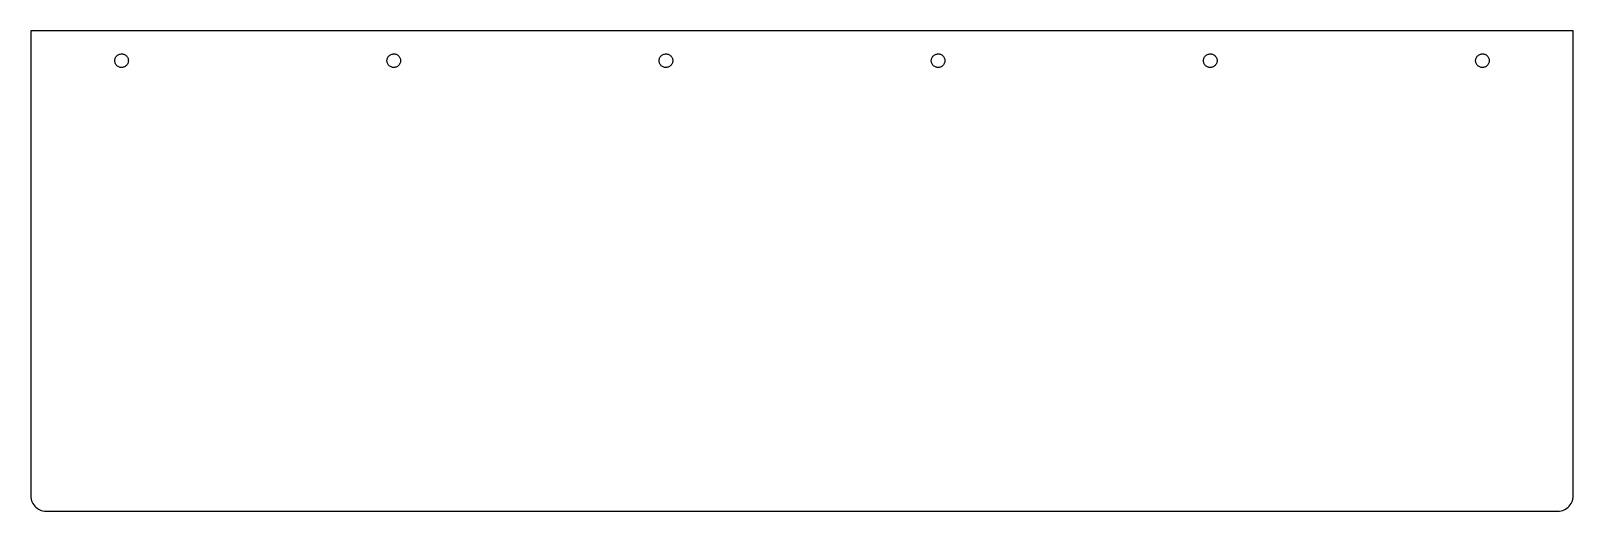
# Model space of a CAD drawing. Header units: metres. Extents: x -255 to 255, y -66 to 93.
import ezdxf

# ---------------------------------------------------------------- set-up
doc = ezdxf.new("R2010")
doc.units = ezdxf.units.M

msp = doc.modelspace()

# ---------------------------------------------------------------- linework, layer by layer
for p, q in [((255, 92.875), (-255, 92.875)), ((-255, 92.875), (-255, -61)), ((255, -61), (255, 92.875)), ((-227.247, 83.1239), (-227.219, 83.3703)), ((-227.247, 82.8761), (-227.247, 83.1239)), ((-227.219, 82.6297), (-227.247, 82.8761)), ((-227.219, 83.3703), (-227.165, 83.6122)), ((-227.165, 82.3878), (-227.219, 82.6297)), ((-227.165, 83.6122), (-227.085, 83.8467)), ((-227.085, 82.1533), (-227.165, 82.3878)), ((-227.085, 83.8467), (-226.979, 84.0709)), ((-226.979, 81.9291), (-227.085, 82.1533)), ((-226.979, 84.0709), (-226.849, 84.2821)), ((-226.849, 81.7179), (-226.979, 81.9291)), ((-226.849, 84.2821), (-226.697, 84.4777)), ((-226.697, 81.5223), (-226.849, 81.7179)), ((-226.697, 84.4777), (-226.524, 84.6554)), ((-226.524, 84.6554), (-226.333, 84.813)), ((-226.333, 84.813), (-226.125, 84.9485)), ((-226.125, 84.9485), (-225.904, 85.0605)), ((-225.904, 85.0605), (-225.672, 85.1474)), ((-225.672, 85.1474), (-225.431, 85.2083)), ((-225.431, 85.2083), (-225.186, 85.2423)), ((-225.186, 85.2423), (-224.938, 85.2491)), ((-224.938, 85.2491), (-224.691, 85.2287)), ((-224.691, 85.2287), (-224.448, 85.1812)), ((-224.448, 85.1812), (-224.211, 85.1071)), ((-224.211, 85.1071), (-223.984, 85.0076)), ((-223.984, 85.0076), (-223.769, 84.8836)), ((-223.769, 84.8836), (-223.57, 84.7368)), ((-223.57, 84.7368), (-223.387, 84.5689)), ((-223.387, 84.5689), (-223.224, 84.382)), ((-223.224, 81.618), (-223.387, 81.4311)), ((-223.224, 84.382), (-223.083, 84.1783)), ((-223.083, 81.8217), (-223.224, 81.618)), ((-223.083, 84.1783), (-222.965, 83.9602)), ((-222.965, 82.0397), (-223.083, 81.8217)), ((-222.965, 83.9602), (-222.872, 83.7306)), ((-222.872, 82.2694), (-222.965, 82.0397)), ((-222.872, 83.7306), (-222.804, 83.492)), ((-222.804, 82.508), (-222.872, 82.2694)), ((-222.804, 83.492), (-222.764, 83.2475)), ((-222.764, 82.7525), (-222.804, 82.508)), ((-222.764, 83.2475), (-222.75, 83)), ((-222.75, 83), (-222.764, 82.7525)), ((-137.247, 83.1239), (-137.219, 83.3703)), ((-137.247, 82.8761), (-137.247, 83.1239)), ((-137.219, 82.6297), (-137.247, 82.8761)), ((-137.219, 83.3703), (-137.165, 83.6122)), ((-137.165, 82.3878), (-137.219, 82.6297)), ((-137.165, 83.6122), (-137.085, 83.8467)), ((-137.085, 82.1533), (-137.165, 82.3878)), ((-137.085, 83.8467), (-136.979, 84.0709)), ((-136.979, 81.9291), (-137.085, 82.1533)), ((-136.979, 84.0709), (-136.849, 84.2821)), ((-136.849, 81.7179), (-136.979, 81.9291)), ((-136.849, 84.2821), (-136.697, 84.4777)), ((-136.697, 81.5223), (-136.849, 81.7179)), ((-136.697, 84.4777), (-136.524, 84.6554)), ((-136.524, 84.6554), (-136.333, 84.813)), ((-136.333, 84.813), (-136.125, 84.9485)), ((-136.125, 84.9485), (-135.904, 85.0605)), ((-135.904, 85.0605), (-135.672, 85.1474)), ((-135.672, 85.1474), (-135.431, 85.2083)), ((-135.431, 85.2083), (-135.186, 85.2423)), ((-135.186, 85.2423), (-134.938, 85.2491)), ((-134.938, 85.2491), (-134.691, 85.2287)), ((-134.691, 85.2287), (-134.448, 85.1812)), ((-134.448, 85.1812), (-134.211, 85.1071)), ((-134.211, 85.1071), (-133.984, 85.0076)), ((-133.984, 85.0076), (-133.769, 84.8836)), ((-133.769, 84.8836), (-133.57, 84.7368)), ((-133.57, 84.7368), (-133.387, 84.5689)), ((-133.387, 84.5689), (-133.224, 84.382)), ((-133.224, 81.618), (-133.387, 81.4311)), ((-133.224, 84.382), (-133.083, 84.1783)), ((-133.083, 81.8217), (-133.224, 81.618)), ((-133.083, 84.1783), (-132.965, 83.9602)), ((-132.965, 82.0397), (-133.083, 81.8217)), ((-132.965, 83.9602), (-132.872, 83.7306)), ((-132.872, 82.2694), (-132.965, 82.0397)), ((-132.872, 83.7306), (-132.804, 83.492)), ((-132.804, 82.508), (-132.872, 82.2694)), ((-132.804, 83.492), (-132.764, 83.2475)), ((-132.764, 82.7525), (-132.804, 82.508)), ((-132.764, 83.2475), (-132.75, 83)), ((-132.75, 83), (-132.764, 82.7525)), ((-47.2466, 83.1239), (-47.2193, 83.3703)), ((-47.2466, 82.8761), (-47.2466, 83.1239)), ((-47.2193, 82.6297), (-47.2466, 82.8761)), ((-47.2193, 83.3703), (-47.1651, 83.6122)), ((-47.1651, 82.3878), (-47.2193, 82.6297)), ((-47.1651, 83.6122), (-47.0846, 83.8467)), ((-47.0846, 82.1533), (-47.1651, 82.3878)), ((-47.0846, 83.8467), (-46.9788, 84.0709)), ((-46.9788, 81.9291), (-47.0846, 82.1533)), ((-46.9788, 84.0709), (-46.849, 84.2821)), ((-46.849, 81.7179), (-46.9788, 81.9291)), ((-46.849, 84.2821), (-46.6967, 84.4777)), ((-46.6967, 81.5223), (-46.849, 81.7179)), ((-46.6967, 84.4777), (-46.5239, 84.6554)), ((-46.5239, 84.6554), (-46.3325, 84.813)), ((-46.3325, 84.813), (-46.125, 84.9485)), ((-46.125, 84.9485), (-45.9038, 85.0605)), ((-45.9038, 85.0605), (-45.6716, 85.1474)), ((-45.6716, 85.1474), (-45.4314, 85.2083)), ((-45.4314, 85.2083), (-45.1858, 85.2423)), ((-45.1858, 85.2423), (-44.938, 85.2491)), ((-44.938, 85.2491), (-44.6909, 85.2287)), ((-44.6909, 85.2287), (-44.4476, 85.1812)), ((-44.4476, 85.1812), (-44.2111, 85.1071)), ((-44.2111, 85.1071), (-43.984, 85.0076)), ((-43.984, 85.0076), (-43.7694, 84.8836)), ((-43.7694, 84.8836), (-43.5696, 84.7368)), ((-43.5696, 84.7368), (-43.3872, 84.5689)), ((-43.3872, 84.5689), (-43.2244, 84.382)), ((-43.2244, 81.618), (-43.3872, 81.4311)), ((-43.2244, 84.382), (-43.0832, 84.1783)), ((-43.0832, 81.8217), (-43.2244, 81.618)), ((-43.0832, 84.1783), (-42.9652, 83.9602)), ((-42.9652, 82.0397), (-43.0832, 81.8217)), ((-42.9652, 83.9602), (-42.8719, 83.7306)), ((-42.8719, 82.2694), (-42.9652, 82.0397)), ((-42.8719, 83.7306), (-42.8045, 83.492)), ((-42.8045, 82.508), (-42.8719, 82.2694)), ((-42.8045, 83.492), (-42.7637, 83.2475)), ((-42.7637, 82.7525), (-42.8045, 82.508)), ((-42.7637, 83.2475), (-42.75, 83)), ((-42.75, 83), (-42.7637, 82.7525)), ((42.7534, 83.1239), (42.7807, 83.3703)), ((42.7534, 82.8761), (42.7534, 83.1239)), ((42.7807, 82.6297), (42.7534, 82.8761)), ((42.7807, 83.3703), (42.8349, 83.6122)), ((42.8349, 82.3878), (42.7807, 82.6297)), ((42.8349, 83.6122), (42.9154, 83.8467)), ((42.9154, 82.1533), (42.8349, 82.3878)), ((42.9154, 83.8467), (43.0212, 84.0709)), ((43.0212, 81.9291), (42.9154, 82.1533)), ((43.0212, 84.0709), (43.151, 84.2821)), ((43.151, 81.7179), (43.0212, 81.9291)), ((43.151, 84.2821), (43.3033, 84.4777)), ((43.3033, 81.5223), (43.151, 81.7179)), ((43.3033, 84.4777), (43.4761, 84.6554)), ((43.4761, 84.6554), (43.6675, 84.813)), ((43.6675, 84.813), (43.875, 84.9485)), ((43.875, 84.9485), (44.0962, 85.0605)), ((44.0962, 85.0605), (44.3283, 85.1474)), ((44.3283, 85.1474), (44.5686, 85.2083)), ((44.5686, 85.2083), (44.8142, 85.2423)), ((44.8142, 85.2423), (45.062, 85.2491)), ((45.062, 85.2491), (45.309, 85.2287)), ((45.309, 85.2287), (45.5523, 85.1812)), ((45.5523, 85.1812), (45.7889, 85.1071)), ((45.7889, 85.1071), (46.0159, 85.0076)), ((46.0159, 85.0076), (46.2306, 84.8836)), ((46.2306, 84.8836), (46.4304, 84.7368)), ((46.4304, 84.7368), (46.6128, 84.5689)), ((46.6128, 84.5689), (46.7756, 84.382)), ((46.7756, 81.618), (46.6128, 81.4311)), ((46.7756, 84.382), (46.9168, 84.1783)), ((46.9168, 81.8217), (46.7756, 81.618)), ((46.9168, 84.1783), (47.0348, 83.9602)), ((47.0348, 82.0397), (46.9168, 81.8217)), ((47.0348, 83.9602), (47.1281, 83.7306)), ((47.1281, 82.2694), (47.0348, 82.0397)), ((47.1281, 83.7306), (47.1955, 83.492)), ((47.1955, 82.508), (47.1281, 82.2694)), ((47.1955, 83.492), (47.2363, 83.2475)), ((47.2363, 82.7525), (47.1955, 82.508)), ((47.2363, 83.2475), (47.25, 83)), ((47.25, 83), (47.2363, 82.7525)), ((132.753, 83.1239), (132.781, 83.3703)), ((132.753, 82.8761), (132.753, 83.1239)), ((132.781, 82.6297), (132.753, 82.8761)), ((132.781, 83.3703), (132.835, 83.6122)), ((132.835, 82.3878), (132.781, 82.6297)), ((132.835, 83.6122), (132.915, 83.8467)), ((132.915, 82.1533), (132.835, 82.3878)), ((132.915, 83.8467), (133.021, 84.0709)), ((133.021, 81.9291), (132.915, 82.1533)), ((133.021, 84.0709), (133.151, 84.2821)), ((133.151, 81.7179), (133.021, 81.9291)), ((133.151, 84.2821), (133.303, 84.4777)), ((133.303, 81.5223), (133.151, 81.7179)), ((133.303, 84.4777), (133.476, 84.6554)), ((133.476, 84.6554), (133.667, 84.813)), ((133.667, 84.813), (133.875, 84.9485)), ((133.875, 84.9485), (134.096, 85.0605)), ((134.096, 85.0605), (134.328, 85.1474)), ((134.328, 85.1474), (134.569, 85.2083)), ((134.569, 85.2083), (134.814, 85.2423)), ((134.814, 85.2423), (135.062, 85.2491)), ((135.062, 85.2491), (135.309, 85.2287)), ((135.309, 85.2287), (135.552, 85.1812)), ((135.552, 85.1812), (135.789, 85.1071)), ((135.789, 85.1071), (136.016, 85.0076)), ((136.016, 85.0076), (136.231, 84.8836)), ((136.231, 84.8836), (136.43, 84.7368)), ((136.43, 84.7368), (136.613, 84.5689)), ((136.613, 84.5689), (136.776, 84.382)), ((136.776, 81.618), (136.613, 81.4311)), ((136.776, 84.382), (136.917, 84.1783)), ((136.917, 81.8217), (136.776, 81.618)), ((136.917, 84.1783), (137.035, 83.9602)), ((137.035, 82.0397), (136.917, 81.8217)), ((137.035, 83.9602), (137.128, 83.7306)), ((137.128, 82.2694), (137.035, 82.0397)), ((137.128, 83.7306), (137.196, 83.492)), ((137.196, 82.508), (137.128, 82.2694)), ((137.196, 83.492), (137.236, 83.2475)), ((137.236, 82.7525), (137.196, 82.508)), ((137.236, 83.2475), (137.25, 83)), ((137.25, 83), (137.236, 82.7525)), ((222.753, 83.1239), (222.781, 83.3703)), ((222.753, 82.8761), (222.753, 83.1239)), ((222.781, 82.6297), (222.753, 82.8761)), ((222.781, 83.3703), (222.835, 83.6122)), ((222.835, 82.3878), (222.781, 82.6297)), ((222.835, 83.6122), (222.915, 83.8467)), ((222.915, 82.1533), (222.835, 82.3878)), ((222.915, 83.8467), (223.021, 84.0709)), ((223.021, 81.9291), (222.915, 82.1533)), ((223.021, 84.0709), (223.151, 84.2821)), ((223.151, 81.7179), (223.021, 81.9291)), ((223.151, 84.2821), (223.303, 84.4777)), ((223.303, 81.5223), (223.151, 81.7179)), ((223.303, 84.4777), (223.476, 84.6554)), ((223.476, 84.6554), (223.667, 84.813)), ((223.667, 84.813), (223.875, 84.9485)), ((223.875, 84.9485), (224.096, 85.0605)), ((224.096, 85.0605), (224.328, 85.1474)), ((224.328, 85.1474), (224.569, 85.2083)), ((224.569, 85.2083), (224.814, 85.2423)), ((224.814, 85.2423), (225.062, 85.2491)), ((225.062, 85.2491), (225.309, 85.2287)), ((225.309, 85.2287), (225.552, 85.1812)), ((225.552, 85.1812), (225.789, 85.1071)), ((225.789, 85.1071), (226.016, 85.0076)), ((226.016, 85.0076), (226.231, 84.8836)), ((226.231, 84.8836), (226.43, 84.7368)), ((226.43, 84.7368), (226.613, 84.5689)), ((226.613, 84.5689), (226.776, 84.382)), ((226.776, 81.618), (226.613, 81.4311)), ((226.776, 84.382), (226.917, 84.1783)), ((226.917, 81.8217), (226.776, 81.618)), ((226.917, 84.1783), (227.035, 83.9602)), ((227.035, 82.0397), (226.917, 81.8217)), ((227.035, 83.9602), (227.128, 83.7306)), ((227.128, 82.2694), (227.035, 82.0397)), ((227.128, 83.7306), (227.196, 83.492)), ((227.196, 82.508), (227.128, 82.2694)), ((227.196, 83.492), (227.236, 83.2475)), ((227.236, 82.7525), (227.196, 82.508)), ((227.236, 83.2475), (227.25, 83)), ((227.25, 83), (227.236, 82.7525)), ((-226.524, 81.3446), (-226.697, 81.5223)), ((-226.333, 81.187), (-226.524, 81.3446)), ((-226.125, 81.0514), (-226.333, 81.187)), ((-225.904, 80.9395), (-226.125, 81.0514)), ((-225.672, 80.8526), (-225.904, 80.9395)), ((-225.431, 80.7917), (-225.672, 80.8526)), ((-225.186, 80.7577), (-225.431, 80.7917)), ((-224.938, 80.7509), (-225.186, 80.7577)), ((-224.691, 80.7713), (-224.938, 80.7509)), ((-224.448, 80.8188), (-224.691, 80.7713)), ((-224.211, 80.8929), (-224.448, 80.8188)), ((-223.984, 80.9924), (-224.211, 80.8929)), ((-223.769, 81.1164), (-223.984, 80.9924)), ((-223.57, 81.2632), (-223.769, 81.1164)), ((-223.387, 81.4311), (-223.57, 81.2632)), ((-136.524, 81.3446), (-136.697, 81.5223)), ((-136.333, 81.187), (-136.524, 81.3446)), ((-136.125, 81.0514), (-136.333, 81.187)), ((-135.904, 80.9395), (-136.125, 81.0514)), ((-135.672, 80.8526), (-135.904, 80.9395)), ((-135.431, 80.7917), (-135.672, 80.8526)), ((-135.186, 80.7577), (-135.431, 80.7917)), ((-134.938, 80.7509), (-135.186, 80.7577)), ((-134.691, 80.7713), (-134.938, 80.7509)), ((-134.448, 80.8188), (-134.691, 80.7713)), ((-134.211, 80.8929), (-134.448, 80.8188)), ((-133.984, 80.9924), (-134.211, 80.8929)), ((-133.769, 81.1164), (-133.984, 80.9924)), ((-133.57, 81.2632), (-133.769, 81.1164)), ((-133.387, 81.4311), (-133.57, 81.2632)), ((-46.5239, 81.3446), (-46.6967, 81.5223)), ((-46.3325, 81.187), (-46.5239, 81.3446)), ((-46.125, 81.0514), (-46.3325, 81.187)), ((-45.9038, 80.9395), (-46.125, 81.0514)), ((-45.6716, 80.8526), (-45.9038, 80.9395)), ((-45.4314, 80.7917), (-45.6716, 80.8526)), ((-45.1858, 80.7577), (-45.4314, 80.7917)), ((-44.938, 80.7509), (-45.1858, 80.7577)), ((-44.6909, 80.7713), (-44.938, 80.7509)), ((-44.4476, 80.8188), (-44.6909, 80.7713)), ((-44.2111, 80.8929), (-44.4476, 80.8188)), ((-43.984, 80.9924), (-44.2111, 80.8929)), ((-43.7694, 81.1164), (-43.984, 80.9924)), ((-43.5696, 81.2632), (-43.7694, 81.1164)), ((-43.3872, 81.4311), (-43.5696, 81.2632)), ((43.4761, 81.3446), (43.3033, 81.5223)), ((43.6675, 81.187), (43.4761, 81.3446)), ((43.875, 81.0514), (43.6675, 81.187)), ((44.0962, 80.9395), (43.875, 81.0514)), ((44.3283, 80.8526), (44.0962, 80.9395)), ((44.5686, 80.7917), (44.3283, 80.8526)), ((44.8142, 80.7577), (44.5686, 80.7917)), ((45.062, 80.7509), (44.8142, 80.7577)), ((45.309, 80.7713), (45.062, 80.7509)), ((45.5523, 80.8188), (45.309, 80.7713)), ((45.7889, 80.8929), (45.5523, 80.8188)), ((46.0159, 80.9924), (45.7889, 80.8929)), ((46.2306, 81.1164), (46.0159, 80.9924)), ((46.4304, 81.2632), (46.2306, 81.1164)), ((46.6128, 81.4311), (46.4304, 81.2632)), ((133.476, 81.3446), (133.303, 81.5223)), ((133.667, 81.187), (133.476, 81.3446)), ((133.875, 81.0514), (133.667, 81.187)), ((134.096, 80.9395), (133.875, 81.0514)), ((134.328, 80.8526), (134.096, 80.9395)), ((134.569, 80.7917), (134.328, 80.8526)), ((134.814, 80.7577), (134.569, 80.7917)), ((135.062, 80.7509), (134.814, 80.7577)), ((135.309, 80.7713), (135.062, 80.7509)), ((135.552, 80.8188), (135.309, 80.7713)), ((135.789, 80.8929), (135.552, 80.8188)), ((136.016, 80.9924), (135.789, 80.8929)), ((136.231, 81.1164), (136.016, 80.9924)), ((136.43, 81.2632), (136.231, 81.1164)), ((136.613, 81.4311), (136.43, 81.2632)), ((223.476, 81.3446), (223.303, 81.5223)), ((223.667, 81.187), (223.476, 81.3446)), ((223.875, 81.0514), (223.667, 81.187)), ((224.096, 80.9395), (223.875, 81.0514)), ((224.328, 80.8526), (224.096, 80.9395)), ((224.569, 80.7917), (224.328, 80.8526)), ((224.814, 80.7577), (224.569, 80.7917)), ((225.062, 80.7509), (224.814, 80.7577)), ((225.309, 80.7713), (225.062, 80.7509)), ((225.552, 80.8188), (225.309, 80.7713)), ((225.789, 80.8929), (225.552, 80.8188)), ((226.016, 80.9924), (225.789, 80.8929)), ((226.231, 81.1164), (226.016, 80.9924)), ((226.43, 81.2632), (226.231, 81.1164)), ((226.613, 81.4311), (226.43, 81.2632)), ((-255, -61), (-254.973, -61.5226)), ((254.973, -61.5226), (255, -61)), ((-254.973, -61.5226), (-254.891, -62.0396)), ((-254.891, -62.0396), (-254.755, -62.5451)), ((-254.755, -62.5451), (-254.568, -63.0337)), ((-254.568, -63.0337), (-254.33, -63.5)), ((-254.33, -63.5), (-254.045, -63.9389)), ((-254.045, -63.9389), (-253.716, -64.3457)), ((-253.716, -64.3457), (-253.346, -64.7157)), ((-253.346, -64.7157), (-252.939, -65.0451)), ((-252.939, -65.0451), (-252.5, -65.3301)), ((-252.5, -65.3301), (-252.034, -65.5677)), ((-252.034, -65.5677), (-251.545, -65.7553)), ((-251.545, -65.7553), (-251.04, -65.8907)), ((-251.04, -65.8907), (-250.523, -65.9726)), ((-250.523, -65.9726), (-250, -66)), ((-250, -66), (250, -66)), ((250, -66), (250.523, -65.9726)), ((250.523, -65.9726), (251.04, -65.8907)), ((251.04, -65.8907), (251.545, -65.7553)), ((251.545, -65.7553), (252.034, -65.5677)), ((252.034, -65.5677), (252.5, -65.3301)), ((252.5, -65.3301), (252.939, -65.0451)), ((252.939, -65.0451), (253.346, -64.7157)), ((253.346, -64.7157), (253.716, -64.3457)), ((253.716, -64.3457), (254.045, -63.9389)), ((254.045, -63.9389), (254.33, -63.5)), ((254.33, -63.5), (254.568, -63.0337)), ((254.568, -63.0337), (254.755, -62.5451)), ((254.755, -62.5451), (254.891, -62.0396)), ((254.891, -62.0396), (254.973, -61.5226))]:
    msp.add_line(p, q)

doc.saveas('drawing.dxf')
